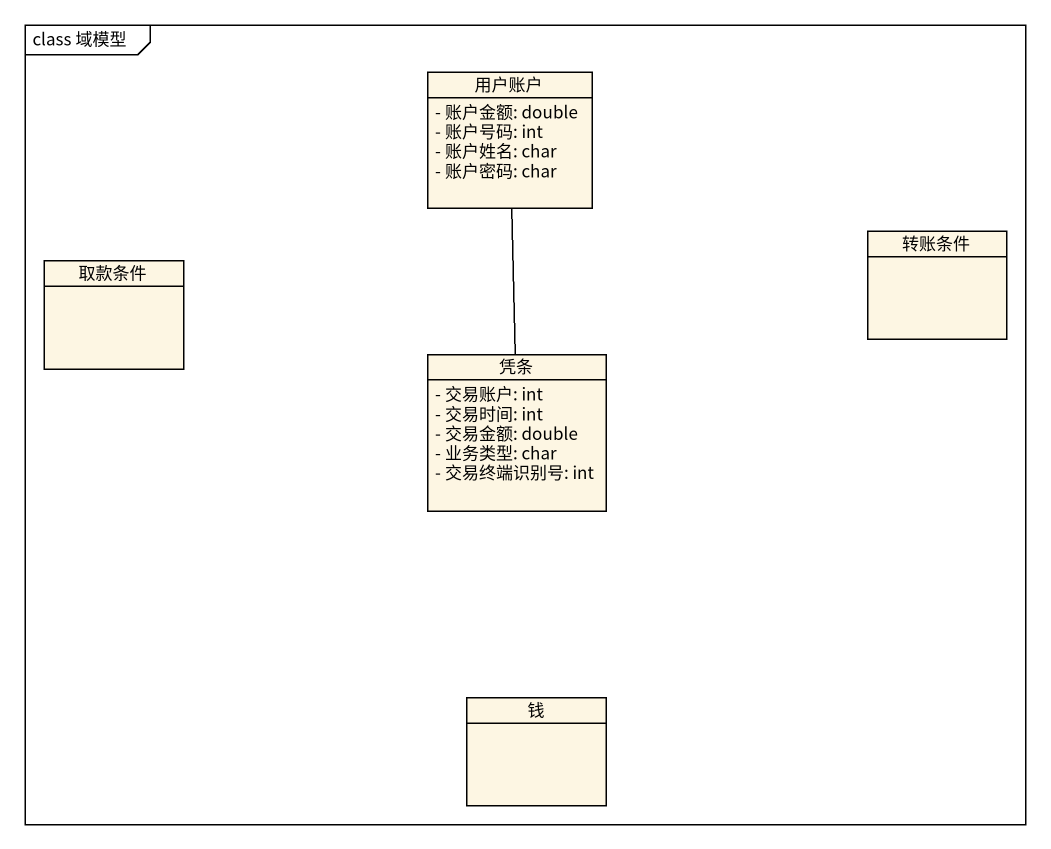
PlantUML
@startuml
mainframe class 域模型
hide circle
hide empty members
skinparam classAttributeIconSize 0
class 用户账户 {
  - 账户金额: double
  - 账户号码: int
  - 账户姓名: char
  - 账户密码: char
}
class 取款条件
class 转账条件
class 凭条 {
  - 交易账户: int
  - 交易时间: int
  - 交易金额: double
  - 业务类型: char
  - 交易终端识别号: int
}
class 钱
用户账户 -- 凭条
@enduml
